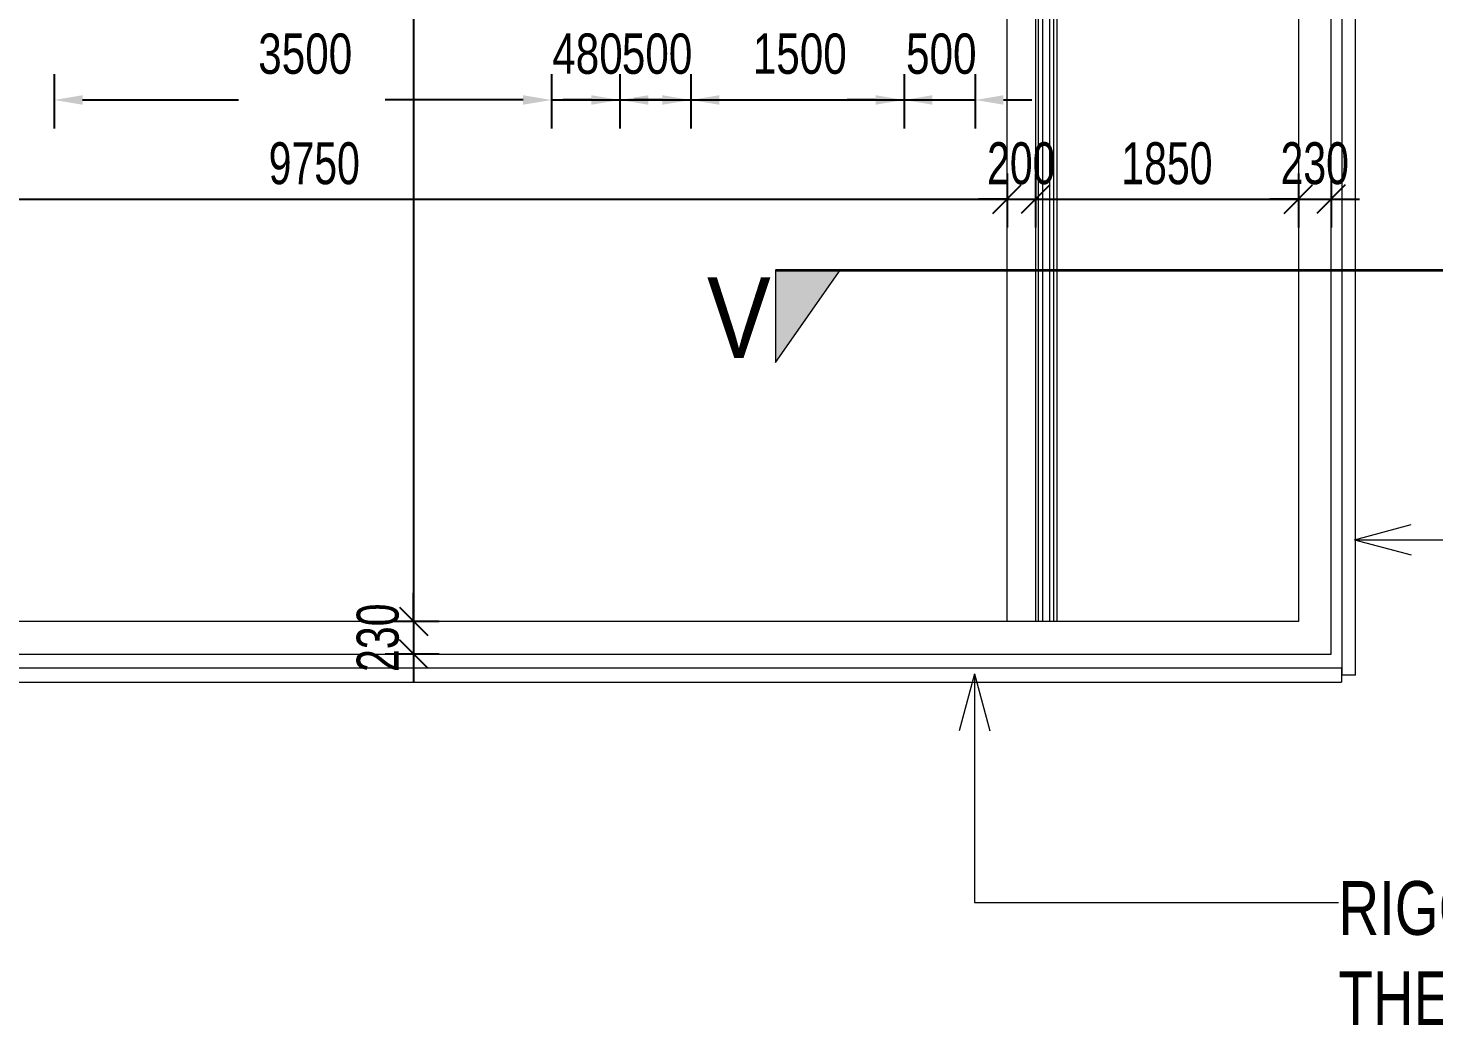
# Model space of a CAD drawing. Header units: millimetres. Extents: x 4021 to 183614, y -11746 to 71065.
# Drawn here: x 79651 to 89543, y 5061 to 12082 of the extents above; entities that cross this region are included whole.
import ezdxf

# ---------------------------------------------------------------- set-up
doc = ezdxf.new("R2010")
doc.units = ezdxf.units.MM
for name, color, linetype, lineweight in [('A-ANNO-DIMS', 211, 'Continuous', 5), ('A-DETL-GENF', 92, 'Continuous', 20), ('A-DETL-THIN', 151, 'Continuous', 9), ('A-DETL-WIDE', 214, 'Continuous', 35), ('A-FLOR', 192, 'Continuous', 9), ('A-GENM', 13, 'Continuous', 20), ('A-WALL', 113, 'Continuous', 20), ('G-ANNO-TEXT', 231, 'Continuous', 5), ('S-BEAM', 12, 'Continuous', 20)]:
    doc.layers.add(name, color=color, linetype=linetype, lineweight=lineweight)
doc.styles.add('Arial_2', font='arial.ttf', dxfattribs={"width": 0.7, "height": 295.05988})
doc.styles.add('Swis721 BT_3', font='swiss.ttf', dxfattribs={"width": 0.75, "height": 283.821263})
doc.styles.add('Swis721 BT_4', font='swiss.ttf', dxfattribs={"width": 0.85, "height": 567.642527})
doc.styles.add('Swis721 BT_5', font='swiss.ttf', dxfattribs={"width": 0.75, "height": 378.428351})
doc.dimstyles.new('DLN_1_5mm_6', dxfattribs={"dimscale": 304.8, "dimtxt": 300, "dimasz": 0.656168, "dimexe": 0.656168, "dimexo": 0.0625, "dimgap": 0.656168, "dimtad": 1, "dimdec": 0, "dimzin": 0, "dimdsep": 46, "dimtxsty": 'Swis721 BT_3', "dimsah": 1, "dimcen": 0.09, "dimadec": 0, "dimazin": 0, "dimtfac": 1, "dimtdec": 4, "dimtix": 1, "dimtmove": 2, "dimatfit": 3, "dimfxl": 0.656168, "dimfxlon": 1, "dimtvp": 1, "dimtolj": 1, "dimtzin": 0, "dimarcsym": 2})
doc.dimstyles.new('Linear_-_1_5mm_Arial', dxfattribs={"dimscale": 304.8, "dimtxt": 300, "dimasz": 0.656168, "dimexe": 0.656168, "dimexo": 0.0625, "dimgap": 0.328084, "dimtad": 1, "dimdec": 0, "dimzin": 0, "dimdsep": 46, "dimtxsty": 'Arial_2', "dimblk1": 'OBLIQUE', "dimblk2": 'OBLIQUE', "dimsah": 1, "dimcen": 0.09, "dimadec": 0, "dimazin": 0, "dimtfac": 1, "dimtdec": 4, "dimtix": 1, "dimtmove": 0, "dimatfit": 3, "dimfxl": 0.656168, "dimfxlon": 1, "dimtvp": 1, "dimtolj": 1, "dimtzin": 0, "dimarcsym": 2})
doc.dimstyles.new('Linear_-_1_5mm_Arial_2', dxfattribs={"dimscale": 304.8, "dimtxt": 300, "dimasz": 0.656168, "dimexe": 0.656168, "dimexo": 0.0625, "dimgap": 0.328084, "dimtad": 1, "dimdec": 0, "dimzin": 0, "dimdsep": 46, "dimtxsty": 'Arial_2', "dimblk1": 'OBLIQUE', "dimblk2": 'OBLIQUE', "dimsah": 1, "dimcen": 0.09, "dimadec": 0, "dimazin": 0, "dimtfac": 1, "dimtdec": 4, "dimtix": 1, "dimtmove": 0, "dimatfit": 3, "dimfxl": 0.656168, "dimfxlon": 1, "dimtvp": 1, "dimtolj": 1, "dimtzin": 0, "dimarcsym": 2})

# ---------------------------------------------------------------- blocks, each defined once
blk = doc.blocks.new('CISC HS Pipe Shapes - HA 98x4_8-13211196-Copy of COLOUR_R_F')
at = {"layer": 'S-BEAM'}
for p, q in [((12470.2, 49), (-12519.5, 49)), ((12470.2, 49), (12470.2, -49)), ((-12519.5, -49), (12470.2, -49))]:
    blk.add_line(p, q, dxfattribs=at)
blk = doc.blocks.new('CISC HS Pipe Shapes - HA 98x4_8-12447934-Copy of COLOUR_R_F')
at = {"layer": 'S-BEAM'}
for p, q in [((13289.5, 49), (-13289.5, 49)), ((-13289.5, -49), (-13289.5, 49)), ((-13289.5, -49), (13289.5, -49))]:
    blk.add_line(p, q, dxfattribs=at)
blk = doc.blocks.new('Duct Fittings 1 - Duct Fittings 1-5840427-Copy of COLOUR_R_F')
at = {"layer": 'A-GENM'}
for p, q in [((86837.3, 31680.5), (86837.3, 7907.5)), ((86869.3, 7907.5), (86869.3, 31712.5)), ((86889.3, 31732.5), (86889.3, 7907.5)), ((86759.3, 31602.5), (86759.3, 7907.5)), ((86791.3, 7907.5), (86791.3, 31634.5))]:
    blk.add_line(p, q, dxfattribs=at)
blk = doc.blocks.new('_Oblique')
at = {"color": 0, "linetype": 'ByBlock', "lineweight": -2}
blk.add_line((-0.5, -0.5), (0.5, 0.5), dxfattribs=at)
blk = doc.blocks.new('DIMBLOCK54-Copy of COLOUR_R_F')
at = {"layer": 'A-ANNO-DIMS', "color": 0, "lineweight": -2, "transparency": 16777216}
for p, q in [((76789.3, 11059.8), (76789.3, 10678.8)), ((86539.3, 11059.8), (86539.3, 10678.8)), ((76789.3, 10878.8), (86539.3, 10878.8))]:
    blk.add_line(p, q, dxfattribs=at)
at = {"layer": 'Defpoints', "color": 0, "transparency": 16777216}
for p in [(76789.3, 11078.8), (86539.3, 11078.8), (86539.3, 10878.8)]:
    blk.add_point(p, dxfattribs=at)
at = {"layer": 'A-ANNO-DIMS', "color": 0, "lineweight": -2, "transparency": 16777216, "xscale": 200, "yscale": 200, "zscale": 200, "rotation": 180}
blk.add_blockref('_Oblique', (76789.3, 10878.8), dxfattribs=at)
at = {"layer": 'A-ANNO-DIMS', "color": 0, "lineweight": -2, "transparency": 16777216, "xscale": 200, "yscale": 200, "zscale": 200}
blk.add_blockref('_Oblique', (86539.3, 10878.8), dxfattribs=at)
at = {"layer": 'A-ANNO-DIMS', "color": 0, "transparency": 16777216, "insert": (81664.3, 11129.5), "char_height": 295.06, "width": 753.231, "attachment_point": 5, "style": 'Arial_2'}
blk.add_mtext('\\A1;9750', dxfattribs=at)
blk = doc.blocks.new('DIMBLOCK55-Copy of COLOUR_R_F')
at = {"layer": 'A-ANNO-DIMS', "color": 0, "lineweight": -2, "transparency": 16777216}
for p, q in [((86539.3, 11059.8), (86539.3, 10678.8)), ((86739.3, 11059.8), (86739.3, 10678.8)), ((86539.3, 10878.8), (86339.3, 10878.8)), ((86539.3, 10878.8), (86739.3, 10878.8)), ((86739.3, 10878.8), (86939.3, 10878.8))]:
    blk.add_line(p, q, dxfattribs=at)
at = {"layer": 'Defpoints', "color": 0, "transparency": 16777216}
for p in [(86539.3, 11078.8), (86739.3, 11078.8), (86739.3, 10878.8)]:
    blk.add_point(p, dxfattribs=at)
at = {"layer": 'A-ANNO-DIMS', "color": 0, "lineweight": -2, "transparency": 16777216, "xscale": 200, "yscale": 200, "zscale": 200}
blk.add_blockref('_Oblique', (86539.3, 10878.8), dxfattribs=at)
at = {"layer": 'A-ANNO-DIMS', "color": 0, "lineweight": -2, "transparency": 16777216, "xscale": 200, "yscale": 200, "zscale": 200, "rotation": 180}
blk.add_blockref('_Oblique', (86739.3, 10878.8), dxfattribs=at)
at = {"layer": 'A-ANNO-DIMS', "color": 0, "transparency": 16777216, "insert": (86639.3, 11129.5), "char_height": 295.06, "width": 564.923, "attachment_point": 5, "style": 'Arial_2'}
blk.add_mtext('\\A1;200', dxfattribs=at)
blk = doc.blocks.new('DIMBLOCK56-Copy of COLOUR_R_F')
at = {"layer": 'A-ANNO-DIMS', "color": 0, "lineweight": -2, "transparency": 16777216}
for p, q in [((86739.3, 11059.8), (86739.3, 10678.8)), ((88589.3, 11059.8), (88589.3, 10678.8)), ((86739.3, 10878.8), (88589.3, 10878.8))]:
    blk.add_line(p, q, dxfattribs=at)
at = {"layer": 'Defpoints', "color": 0, "transparency": 16777216}
for p in [(86739.3, 11078.8), (88589.3, 11078.8), (88589.3, 10878.8)]:
    blk.add_point(p, dxfattribs=at)
at = {"layer": 'A-ANNO-DIMS', "color": 0, "lineweight": -2, "transparency": 16777216, "xscale": 200, "yscale": 200, "zscale": 200, "rotation": 180}
blk.add_blockref('_Oblique', (86739.3, 10878.8), dxfattribs=at)
at = {"layer": 'A-ANNO-DIMS', "color": 0, "lineweight": -2, "transparency": 16777216, "xscale": 200, "yscale": 200, "zscale": 200}
blk.add_blockref('_Oblique', (88589.3, 10878.8), dxfattribs=at)
at = {"layer": 'A-ANNO-DIMS', "color": 0, "transparency": 16777216, "insert": (87664.3, 11129.5), "char_height": 295.06, "width": 753.231, "attachment_point": 5, "style": 'Arial_2'}
blk.add_mtext('\\A1;1850', dxfattribs=at)
blk = doc.blocks.new('DIMBLOCK57-Copy of COLOUR_R_F')
at = {"layer": 'A-ANNO-DIMS', "color": 0, "lineweight": -2, "transparency": 16777216}
for p, q in [((88589.3, 11059.8), (88589.3, 10678.8)), ((88819.3, 11059.8), (88819.3, 10678.8)), ((88589.3, 10878.8), (88389.3, 10878.8)), ((88589.3, 10878.8), (88819.3, 10878.8)), ((88819.3, 10878.8), (89019.3, 10878.8))]:
    blk.add_line(p, q, dxfattribs=at)
at = {"layer": 'Defpoints', "color": 0, "transparency": 16777216}
for p in [(88589.3, 11078.8), (88819.3, 11078.8), (88819.3, 10878.8)]:
    blk.add_point(p, dxfattribs=at)
at = {"layer": 'A-ANNO-DIMS', "color": 0, "lineweight": -2, "transparency": 16777216, "xscale": 200, "yscale": 200, "zscale": 200}
blk.add_blockref('_Oblique', (88589.3, 10878.8), dxfattribs=at)
at = {"layer": 'A-ANNO-DIMS', "color": 0, "lineweight": -2, "transparency": 16777216, "xscale": 200, "yscale": 200, "zscale": 200, "rotation": 180}
blk.add_blockref('_Oblique', (88819.3, 10878.8), dxfattribs=at)
at = {"layer": 'A-ANNO-DIMS', "color": 0, "transparency": 16777216, "insert": (88704.3, 11129.6), "char_height": 295.06, "width": 564.923, "attachment_point": 5, "style": 'Arial_2'}
blk.add_mtext('\\A1;230', dxfattribs=at)
blk = doc.blocks.new('DIMBLOCK63-Copy of COLOUR_R_F')
at = {"layer": 'A-ANNO-DIMS', "color": 0, "lineweight": -2, "transparency": 16777216}
for p, q in [((82544, 34132.5), (82163.1, 34132.5)), ((82363.1, 34132.5), (82363.1, 7907.5)), ((82544, 7907.5), (82163.1, 7907.5))]:
    blk.add_line(p, q, dxfattribs=at)
at = {"layer": 'Defpoints', "color": 0, "transparency": 16777216}
for p in [(82563.1, 34132.5), (82363.1, 7907.5), (82563.1, 7907.5)]:
    blk.add_point(p, dxfattribs=at)
at = {"layer": 'A-ANNO-DIMS', "color": 0, "lineweight": -2, "transparency": 16777216, "xscale": 200, "yscale": 200, "zscale": 200}
for p, rotation in [((82363.1, 34132.5), 90), ((82363.1, 7907.5), 270)]:
    blk.add_blockref('_Oblique', p, dxfattribs=dict(at, rotation=rotation))
at = {"layer": 'A-ANNO-DIMS', "color": 0, "transparency": 16777216, "insert": (82112.4, 21020), "char_height": 295.06, "width": 941.538, "attachment_point": 5, "rotation": 90, "style": 'Arial_2'}
blk.add_mtext('\\A1;26225', dxfattribs=at)
blk = doc.blocks.new('DIMBLOCK64-Copy of COLOUR_R_F')
at = {"layer": 'A-ANNO-DIMS', "color": 0, "lineweight": -2, "transparency": 16777216}
for p, q in [((82363.1, 7907.5), (82363.1, 8107.5)), ((82544, 7907.5), (82163.1, 7907.5)), ((82363.1, 7907.5), (82363.1, 7677.5)), ((82544, 7677.5), (82163.1, 7677.5)), ((82363.1, 7677.5), (82363.1, 7477.5))]:
    blk.add_line(p, q, dxfattribs=at)
at = {"layer": 'Defpoints', "color": 0, "transparency": 16777216}
for p in [(82563.1, 7907.5), (82363.1, 7677.5), (82563.1, 7677.5)]:
    blk.add_point(p, dxfattribs=at)
at = {"layer": 'A-ANNO-DIMS', "color": 0, "lineweight": -2, "transparency": 16777216, "xscale": 200, "yscale": 200, "zscale": 200}
for p, rotation in [((82363.1, 7907.5), 270), ((82363.1, 7677.5), 90)]:
    blk.add_blockref('_Oblique', p, dxfattribs=dict(at, rotation=rotation))
at = {"layer": 'A-ANNO-DIMS', "color": 0, "transparency": 16777216, "insert": (82112.3, 7792.5), "char_height": 295.06, "width": 564.923, "attachment_point": 5, "rotation": 90, "style": 'Arial_2'}
blk.add_mtext('\\A1;230', dxfattribs=at)
blk = doc.blocks.new('DIMBLOCK110-Copy of COLOUR_R_F')
at = {"layer": 'A-ANNO-DIMS', "color": 0, "lineweight": -2, "transparency": 16777216}
for p, q in [((79834.3, 11757.5), (79834.3, 11376.6)), ((83334.3, 11757.5), (83334.3, 11376.6)), ((80034.3, 11576.6), (81130.7, 11576.6)), ((83134.3, 11576.6), (82163.6, 11576.6))]:
    blk.add_line(p, q, dxfattribs=at)
at = {"layer": 'A-ANNO-DIMS', "color": 0, "transparency": 16777216}
for points in [[(80034.3, 11609.9), (80034.3, 11543.3), (79834.3, 11576.6)], [(83134.3, 11609.9), (83134.3, 11543.3), (83334.3, 11576.6)]]:
    blk.add_solid(points, dxfattribs=at)
at = {"layer": 'Defpoints', "color": 0, "transparency": 16777216}
for p in [(79834.3, 11776.6), (83334.3, 11776.6), (83334.3, 11576.6)]:
    blk.add_point(p, dxfattribs=at)
at = {"layer": 'A-ANNO-DIMS', "color": 0, "transparency": 16777216, "insert": (81270, 12044.3), "char_height": 283.82, "width": 754.286, "attachment_point": 1, "line_spacing_factor": 1.00667, "style": 'Swis721 BT_3'}
blk.add_mtext('\\A1;3500', dxfattribs=at)
blk = doc.blocks.new('DIMBLOCK111-Copy of COLOUR_R_F')
at = {"layer": 'A-ANNO-DIMS', "color": 0, "lineweight": -2, "transparency": 16777216}
for p, q in [((83334.3, 11757.5), (83334.3, 11376.6)), ((83814.3, 11757.5), (83814.3, 11376.6)), ((83134.3, 11576.6), (82934.3, 11576.6)), ((83334.3, 11576.6), (83814.3, 11576.6)), ((84014.3, 11576.6), (84214.3, 11576.6))]:
    blk.add_line(p, q, dxfattribs=at)
at = {"layer": 'A-ANNO-DIMS', "color": 0, "transparency": 16777216}
for points in [[(83134.3, 11609.9), (83134.3, 11543.3), (83334.3, 11576.6)], [(84014.3, 11609.9), (84014.3, 11543.3), (83814.3, 11576.6)]]:
    blk.add_solid(points, dxfattribs=at)
at = {"layer": 'Defpoints', "color": 0, "transparency": 16777216}
for p in [(83334.3, 11776.6), (83814.3, 11776.6), (83814.3, 11576.6)]:
    blk.add_point(p, dxfattribs=at)
at = {"layer": 'A-ANNO-DIMS', "color": 0, "transparency": 16777216, "insert": (83338.6, 12044.3), "char_height": 283.82, "width": 565.714, "attachment_point": 1, "line_spacing_factor": 1.00667, "style": 'Swis721 BT_3'}
blk.add_mtext('\\A1;480', dxfattribs=at)
blk = doc.blocks.new('DIMBLOCK112-Copy of COLOUR_R_F')
at = {"layer": 'A-ANNO-DIMS', "color": 0, "lineweight": -2, "transparency": 16777216}
for p, q in [((83814.3, 11757.5), (83814.3, 11376.6)), ((84314.3, 11757.5), (84314.3, 11376.6)), ((83614.3, 11576.6), (83414.3, 11576.6)), ((83814.3, 11576.6), (84314.3, 11576.6)), ((84514.3, 11576.6), (84714.3, 11576.6))]:
    blk.add_line(p, q, dxfattribs=at)
at = {"layer": 'A-ANNO-DIMS', "color": 0, "transparency": 16777216}
for points in [[(83614.3, 11609.9), (83614.3, 11543.3), (83814.3, 11576.6)], [(84514.3, 11609.9), (84514.3, 11543.3), (84314.3, 11576.6)]]:
    blk.add_solid(points, dxfattribs=at)
at = {"layer": 'Defpoints', "color": 0, "transparency": 16777216}
for p in [(83814.3, 11776.6), (84314.3, 11776.6), (84314.3, 11576.6)]:
    blk.add_point(p, dxfattribs=at)
at = {"layer": 'A-ANNO-DIMS', "color": 0, "transparency": 16777216, "insert": (83828.6, 12044.3), "char_height": 283.82, "width": 565.714, "attachment_point": 1, "line_spacing_factor": 1.00667, "style": 'Swis721 BT_3'}
blk.add_mtext('\\A1;500', dxfattribs=at)
blk = doc.blocks.new('DIMBLOCK113-Copy of COLOUR_R_F')
at = {"layer": 'A-ANNO-DIMS', "color": 0, "lineweight": -2, "transparency": 16777216}
for p, q in [((84314.3, 11757.5), (84314.3, 11376.6)), ((85814.3, 11757.5), (85814.3, 11376.6)), ((84114.3, 11576.6), (83914.3, 11576.6)), ((84314.3, 11576.6), (85814.3, 11576.6)), ((86014.3, 11576.6), (86214.3, 11576.6))]:
    blk.add_line(p, q, dxfattribs=at)
at = {"layer": 'A-ANNO-DIMS', "color": 0, "transparency": 16777216}
for points in [[(84114.3, 11609.9), (84114.3, 11543.3), (84314.3, 11576.6)], [(86014.3, 11609.9), (86014.3, 11543.3), (85814.3, 11576.6)]]:
    blk.add_solid(points, dxfattribs=at)
at = {"layer": 'Defpoints', "color": 0, "transparency": 16777216}
for p in [(84314.3, 11776.6), (85814.3, 11776.6), (85814.3, 11576.6)]:
    blk.add_point(p, dxfattribs=at)
at = {"layer": 'A-ANNO-DIMS', "color": 0, "transparency": 16777216, "insert": (84750, 12044.3), "char_height": 283.82, "width": 754.286, "attachment_point": 1, "line_spacing_factor": 1.00667, "style": 'Swis721 BT_3'}
blk.add_mtext('\\A1;1500', dxfattribs=at)
blk = doc.blocks.new('DIMBLOCK114-Copy of COLOUR_R_F')
at = {"layer": 'A-ANNO-DIMS', "color": 0, "lineweight": -2, "transparency": 16777216}
for p, q in [((85814.3, 11757.5), (85814.3, 11376.6)), ((86314.3, 11757.5), (86314.3, 11376.6)), ((85614.3, 11576.6), (85414.3, 11576.6)), ((85814.3, 11576.6), (86314.3, 11576.6)), ((86514.3, 11576.6), (86714.3, 11576.6))]:
    blk.add_line(p, q, dxfattribs=at)
at = {"layer": 'A-ANNO-DIMS', "color": 0, "transparency": 16777216}
for points in [[(85614.3, 11609.9), (85614.3, 11543.3), (85814.3, 11576.6)], [(86514.3, 11609.9), (86514.3, 11543.3), (86314.3, 11576.6)]]:
    blk.add_solid(points, dxfattribs=at)
at = {"layer": 'Defpoints', "color": 0, "transparency": 16777216}
for p in [(85814.3, 11776.6), (86314.3, 11776.6), (86314.3, 11576.6)]:
    blk.add_point(p, dxfattribs=at)
at = {"layer": 'A-ANNO-DIMS', "color": 0, "transparency": 16777216, "insert": (85828.6, 12044.3), "char_height": 283.82, "width": 565.714, "attachment_point": 1, "line_spacing_factor": 1.00667, "style": 'Swis721 BT_3'}
blk.add_mtext('\\A1;500', dxfattribs=at)

msp = doc.modelspace()

# ---------------------------------------------------------------- hatches: boundary and pattern name
at = {"layer": 'A-DETL-GENF'}
h = msp.add_hatch(color=7, dxfattribs=at)
h.paths.add_polyline_path([(90569.3, 9728.9), (90569.3, 10378.9), (90114.2, 10378.9), (90283.6, 10136.9)], flags=0)
h.paths.add_polyline_path([(84909.3, 9728.9), (85364.4, 10378.9), (84909.3, 10378.9)], flags=0)

# ---------------------------------------------------------------- linework, layer by layer
at = {"layer": 'A-DETL-THIN'}
for p, q in [((84909.3, 9728.9), (85364.4, 10378.9)), ((85364.4, 10378.9), (84909.3, 10378.9)), ((84909.3, 10378.9), (84909.3, 9728.9))]:
    msp.add_line(p, q, dxfattribs=at)
at = {"layer": 'A-DETL-WIDE'}
msp.add_line((84909.3, 10378.9), (90569.3, 10378.9), dxfattribs=at)
at = {"layer": 'A-FLOR'}
for p, q in [((88819.3, 7677.5), (88819.3, 34362.5)), ((88589.3, 34132.5), (88589.3, 7907.5)), ((86889.3, 31732.5), (86889.3, 7907.5)), ((88589.3, 7907.5), (76164.3, 7907.5)), ((63889.3, 7677.5), (88819.3, 7677.5))]:
    msp.add_line(p, q, dxfattribs=at)
at = {"layer": 'A-WALL'}
for p, q in [((86739.3, 31582.5), (86739.3, 7907.5)), ((86539.3, 7907.5), (86539.3, 31382.5))]:
    msp.add_line(p, q, dxfattribs=at)
at = {"layer": 'G-ANNO-TEXT', "color": 130}
for p, q in [((88983.5, 8482.5), (89383.5, 8589.6)), ((88983.5, 8482.5), (89383.5, 8375.3)), ((88983.5, 8482.5), (92042.9, 8482.5)), ((86310.1, 7537.5), (86202.9, 7137.5)), ((86310.1, 7537.5), (86417.3, 7137.5)), ((86310.1, 7537.5), (86310.1, 5929.6)), ((86310.1, 5929.6), (88871.7, 5929.6))]:
    msp.add_line(p, q, dxfattribs=at)

# ---------------------------------------------------------------- block references
at = {"layer": 'A-GENM'}
msp.add_blockref('Duct Fittings 1 - Duct Fittings 1-5840427-Copy of COLOUR_R_F', (0, 0), dxfattribs=at)
at = {"layer": 'S-BEAM', "rotation": 89.99999999999979}
msp.add_blockref('CISC HS Pipe Shapes - HA 98x4_8-12447934-Copy of COLOUR_R_F', (88943.4, 20818), dxfattribs=at)
at = {"layer": 'S-BEAM'}
msp.add_blockref('CISC HS Pipe Shapes - HA 98x4_8-13211196-Copy of COLOUR_R_F', (76423.4, 7528.5), dxfattribs=at)

# ---------------------------------------------------------------- texts
at = {"layer": 'G-ANNO-TEXT', "color": 7, "attachment_point": 1, "line_spacing_factor": 1.00667}
for s, insert, char_height, width, style in [('\\fSwis721 BT|b0|i0|c134|p34|;\\W.85;V', (84427.6, 10329.6), 567.643, 489.6, 'Swis721 BT_4'), ('RIGGING BARS FOR BANNERS &\\PTHEATRICAL INSTALLATIONS', (88871.7, 6080.1), 378.428, 7214.4, 'Swis721 BT_5')]:
    msp.add_mtext(s, dxfattribs=dict(at, insert=insert, char_height=char_height, width=width, style=style))

# ---------------------------------------------------------------- dimensions: what is measured, and where the dimension line sits
at = {"layer": 'A-ANNO-DIMS'}
for base, p1, p2, override, picture, middle in [((82363.1, 7907.5), (82563.1, 34132.5), (82563.1, 7907.5), {"dimpost": '<>', "dimfxl": 26224.999972}, 'DIMBLOCK63-Copy of COLOUR_R_F', (82112.4, 21020)), ((82363.1, 7677.5), (82563.1, 7907.5), (82563.1, 7677.5), {"dimpost": '<>', "dimfxl": 230}, 'DIMBLOCK64-Copy of COLOUR_R_F', (82112.3, 7792.5))]:
    dim = msp.add_linear_dim(base=base, p1=p1, p2=p2, angle=90, dimstyle='Linear_-_1_5mm_Arial', override=override, dxfattribs=at)
    dim.commit()
    dim.dimension.update_dxf_attribs({"geometry": picture, "text_midpoint": middle})
for base, p1, p2, override, picture, middle in [((83334.3, 11576.6), (79834.3, 11776.6), (83334.3, 11776.6), {"dimpost": '<>', "dimfxl": 3500}, 'DIMBLOCK110-Copy of COLOUR_R_F', (81647.1, 11855.1)), ((83814.3, 11576.6), (83334.3, 11776.6), (83814.3, 11776.6), {"dimpost": '<>', "dimfxl": 480}, 'DIMBLOCK111-Copy of COLOUR_R_F', (83621.4, 11855.1)), ((84314.3, 11576.6), (83814.3, 11776.6), (84314.3, 11776.6), {"dimpost": '<>', "dimfxl": 500}, 'DIMBLOCK112-Copy of COLOUR_R_F', (84111.4, 11855.1)), ((85814.3, 11576.6), (84314.3, 11776.6), (85814.3, 11776.6), {"dimpost": '<>', "dimfxl": 1500}, 'DIMBLOCK113-Copy of COLOUR_R_F', (85127.1, 11855.1)), ((86314.3, 11576.6), (85814.3, 11776.6), (86314.3, 11776.6), {"dimpost": '<>', "dimfxl": 500}, 'DIMBLOCK114-Copy of COLOUR_R_F', (86111.4, 11855.1))]:
    dim = msp.add_linear_dim(base=base, p1=p1, p2=p2, dimstyle='DLN_1_5mm_6', override=override, dxfattribs=at)
    dim.commit()
    dim.dimension.update_dxf_attribs({"geometry": picture, "text_midpoint": middle, "dimtype": 160})
for base, p1, p2, dimstyle, override, picture, middle in [((86539.3, 10878.8), (76789.3, 11078.8), (86539.3, 11078.8), 'Linear_-_1_5mm_Arial_2', {"dimpost": '<>', "dimfxl": 9750}, 'DIMBLOCK54-Copy of COLOUR_R_F', (81664.3, 11129.5)), ((86739.3, 10878.8), (86539.3, 11078.8), (86739.3, 11078.8), 'Linear_-_1_5mm_Arial', {"dimpost": '<>', "dimfxl": 200}, 'DIMBLOCK55-Copy of COLOUR_R_F', (86639.3, 11129.5)), ((88589.3, 10878.8), (86739.3, 11078.8), (88589.3, 11078.8), 'Linear_-_1_5mm_Arial', {"dimpost": '<>', "dimfxl": 1849.999998}, 'DIMBLOCK56-Copy of COLOUR_R_F', (87664.3, 11129.5)), ((88819.3, 10878.8), (88589.3, 11078.8), (88819.3, 11078.8), 'Linear_-_1_5mm_Arial', {"dimpost": '<>', "dimfxl": 230}, 'DIMBLOCK57-Copy of COLOUR_R_F', (88704.3, 11129.6))]:
    dim = msp.add_linear_dim(base=base, p1=p1, p2=p2, dimstyle=dimstyle, override=override, dxfattribs=at)
    dim.commit()
    dim.dimension.update_dxf_attribs({"geometry": picture, "text_midpoint": middle})

doc.saveas('drawing.dxf')
